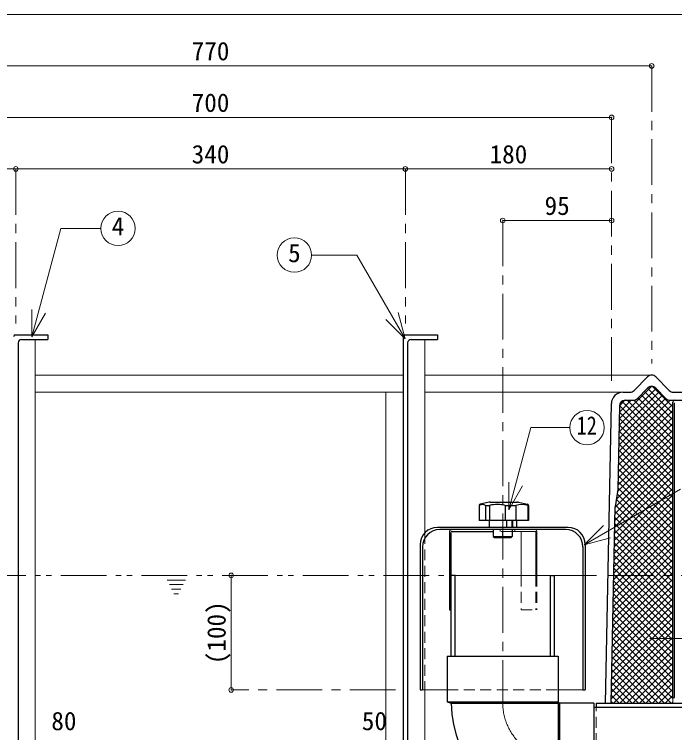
# Model space of a CAD drawing. Units: millimetres at full size, sheet at 1:8; some dimension numbers follow another scale. Extents: x -1698 to 1542, y -1117 to 1131.
# Drawn here: x -1122 to -546, y -495 to 132 of the extents above; entities that cross this region are included whole.
import ezdxf
from ezdxf.enums import TextEntityAlignment as Align

# ---------------------------------------------------------------- set-up
doc = ezdxf.new("R2010")
doc.units = ezdxf.units.MM
doc.header["$LTSCALE"] = 8
doc.header["$PDMODE"] = 32
doc.header["$PDSIZE"] = 4
for name, pattern in [('CHAIN1', [8, 5, -1, 1, -1]), ('DASHED1', [1.8, 1.2, -0.6]), ('DOUBLE_CHAIN1', [8.8, 5, -1, 0.6, -0.6, 0.6, -1])]:
    doc.linetypes.add(name, pattern=pattern)
doc.layers.add('0-0_ﾚｲﾔ1', color=4, linetype='Continuous', lineweight=9)
doc.styles.add('ＭＳ ゴシック', font='')
doc.styles.get('ＭＳ ゴシック').set_extended_font_data('MS Gothic')

msp = doc.modelspace()

# ---------------------------------------------------------------- linework, layer by layer
at = {"layer": '0-0_ﾚｲﾔ1'}
for p, q in [((-1422.911, 132.305), (-478.911, 132.305)), ((-565.911, 87.305), (-1335.911, 87.305)), ((-1300.911, 42.305), (-600.911, 42.305)), ((-1120.911, -2.695), (-1300.911, -2.695)), ((-780.911, -2.695), (-1120.911, -2.695)), ((-600.911, -2.695), (-780.911, -2.695)), ((-600.911, -47.695), (-695.911, -47.695)), ((-1103.911, -182.695), (-782.911, -182.695)), ((-763.911, -182.695), (-565.911, -182.695)), ((-594.491, -226.796), (-562.121, -194.425)), ((-594.376, -221.023), (-566.056, -192.703)), ((-569.478, -194.198), (-547.511, -216.165)), ((-565.277, -192.741), (-547.511, -210.508)), ((-1103.911, -197.695), (-782.911, -197.695)), ((-797.911, -197.695), (-797.911, -592.695)), ((-763.911, -197.695), (-591.109, -197.695)), ((-594.722, -238.34), (-556.524, -200.142)), ((-594.607, -232.568), (-559.322, -197.283)), ((-575.075, -199.914), (-547.511, -227.478)), ((-572.276, -197.056), (-547.511, -221.822)), ((-594.953, -249.885), (-549.764, -204.695)), ((-594.837, -244.113), (-553.725, -203)), ((-594.26, -215.251), (-583.705, -204.695)), ((-594.143, -209.477), (-589.366, -204.7)), ((-592.016, -205.6), (-547.511, -250.106)), ((-587.264, -204.695), (-547.511, -244.449)), ((-581.613, -204.689), (-547.511, -238.792)), ((-577.873, -202.773), (-547.511, -233.135)), ((-547.666, -204.695), (-547.117, -205.245)), ((-595.068, -255.657), (-547.511, -208.099)), ((-594.119, -209.155), (-547.511, -255.763)), ((-595.299, -267.202), (-547.511, -219.413)), ((-595.184, -261.429), (-547.511, -213.756)), ((-594.249, -214.681), (-547.511, -261.42)), ((-595.415, -272.974), (-547.511, -225.07)), ((-594.471, -225.773), (-547.511, -272.733)), ((-594.36, -220.227), (-547.511, -267.076)), ((-595.53, -278.746), (-547.511, -230.727)), ((-594.582, -231.319), (-547.511, -278.39)), ((-595.933, -284.806), (-547.511, -236.384)), ((-594.693, -236.865), (-547.511, -284.047)), ((-596.957, -291.487), (-547.511, -242.04)), ((-594.803, -242.411), (-547.511, -289.704)), ((-597.918, -298.104), (-547.511, -247.697)), ((-594.914, -247.957), (-547.511, -295.361)), ((-598.033, -303.877), (-547.511, -253.354)), ((-595.025, -253.503), (-547.511, -301.018)), ((-598.149, -309.649), (-547.511, -259.011)), ((-595.136, -259.049), (-547.511, -306.674)), ((-598.264, -315.421), (-547.511, -264.668)), ((-595.247, -264.595), (-547.511, -312.331)), ((-598.495, -326.966), (-547.511, -275.982)), ((-598.38, -321.194), (-547.511, -270.325)), ((-595.469, -275.687), (-547.511, -323.645)), ((-595.358, -270.141), (-547.511, -317.988)), ((-598.61, -332.738), (-547.511, -281.638)), ((-595.58, -281.233), (-547.511, -329.302)), ((-598.726, -338.511), (-547.511, -287.295)), ((-596.163, -286.306), (-547.511, -334.959)), ((-598.841, -344.283), (-547.511, -292.952)), ((-596.915, -291.211), (-547.511, -340.616)), ((-598.957, -350.055), (-547.511, -298.609)), ((-597.667, -296.116), (-547.511, -346.272)), ((-599.072, -355.827), (-547.511, -304.266)), ((-598.096, -307.001), (-547.511, -357.586)), ((-597.985, -301.455), (-547.511, -351.929)), ((-599.188, -361.6), (-547.511, -309.923)), ((-598.207, -312.547), (-547.511, -363.243)), ((-667.665, -319.195), (-685.29, -319.195)), ((-666.165, -319.195), (-666.165, -357.695)), ((-599.303, -367.372), (-547.511, -315.58)), ((-598.317, -318.093), (-547.511, -368.9)), ((-679.906, -319.945), (-679.906, -357.695)), ((-666.915, -319.945), (-666.915, -357.695)), ((-599.419, -373.144), (-547.511, -321.236)), ((-598.428, -323.639), (-547.511, -374.557)), ((-599.534, -378.917), (-547.511, -326.893)), ((-598.539, -329.185), (-547.511, -380.214)), ((-599.765, -390.461), (-547.511, -338.207)), ((-599.649, -384.689), (-547.511, -332.55)), ((-598.65, -334.731), (-547.511, -385.87)), ((-599.88, -396.234), (-547.511, -343.864)), ((-598.761, -340.277), (-547.511, -391.527)), ((-599.996, -402.006), (-547.511, -349.521)), ((-598.872, -345.823), (-547.511, -397.184)), ((-600.111, -407.778), (-547.511, -355.177)), ((-599.094, -356.914), (-547.511, -408.498)), ((-598.983, -351.369), (-547.511, -402.841)), ((-932.911, -357.695), (-932.911, -457.695)), ((-600.227, -413.55), (-547.511, -360.834)), ((-599.205, -362.46), (-547.511, -414.155)), ((-600.342, -419.323), (-547.511, -366.491)), ((-599.316, -368.006), (-547.511, -419.812)), ((-600.458, -425.095), (-547.511, -372.148)), ((-599.427, -373.552), (-547.511, -425.468)), ((-600.573, -430.867), (-547.511, -377.805)), ((-599.538, -379.098), (-547.511, -431.125)), ((-600.688, -436.64), (-547.511, -383.462)), ((-599.649, -384.644), (-547.511, -436.782)), ((-600.919, -448.184), (-547.511, -394.775)), ((-600.804, -442.412), (-547.511, -389.119)), ((-599.759, -390.19), (-547.511, -442.439)), ((-601.035, -453.957), (-547.511, -400.432)), ((-599.981, -401.282), (-547.511, -453.753)), ((-599.87, -395.736), (-547.511, -448.096)), ((-601.15, -459.729), (-547.511, -406.089)), ((-600.092, -406.828), (-547.511, -459.41)), ((-601.266, -465.501), (-547.511, -411.746)), ((-600.203, -412.374), (-547.511, -465.066)), ((-600.314, -417.92), (-549.038, -469.195)), ((-599.303, -469.195), (-547.511, -417.403)), ((-600.425, -423.466), (-554.695, -469.195)), ((-593.646, -469.195), (-547.511, -423.06)), ((-600.536, -429.012), (-560.352, -469.195)), ((-587.989, -469.195), (-547.511, -428.717)), ((-600.647, -434.558), (-566.009, -469.195)), ((-582.333, -469.195), (-547.511, -434.373)), ((-600.758, -440.103), (-571.666, -469.195)), ((-576.676, -469.195), (-547.511, -440.03)), ((-600.98, -451.195), (-582.979, -469.195)), ((-600.869, -445.649), (-577.323, -469.195)), ((-571.019, -469.195), (-547.511, -445.687)), ((-565.362, -469.195), (-547.511, -451.344)), ((-765.911, -457.695), (-744.411, -457.695)), ((-625.911, -457.695), (-647.411, -457.695)), ((-601.09, -456.741), (-588.636, -469.195)), ((-559.705, -469.195), (-547.511, -457.001)), ((-601.201, -462.287), (-594.293, -469.195)), ((-554.048, -469.195), (-547.511, -462.658)), ((-601.312, -467.833), (-599.95, -469.195)), ((-548.391, -469.195), (-547.511, -468.315))]:
    msp.add_line(p, q, dxfattribs=at)
at = {"layer": '0-0_ﾚｲﾔ1', "linetype": 'CHAIN1'}
for p, q in [((-565.911, 87.305), (-565.911, -172.695)), ((-600.911, 42.305), (-600.911, -187.695)), ((-1120.911, -2.695), (-1120.911, -137.695)), ((-780.911, -2.695), (-780.911, -137.695)), ((-695.911, -47.695), (-695.911, -469.159)), ((-604.113, -357.695), (211.089, -357.695)), ((-567.467, -412.695), (-524.267, -412.695)), ((-789.411, -457.695), (-932.911, -457.695))]:
    msp.add_line(p, q, dxfattribs=at)
at = {"layer": '0-0_ﾚｲﾔ1', "color": 7, "lineweight": 18}
for p, q in [((-1106.989, -149.434), (-1081.592, -54.649)), ((-1081.592, -54.649), (-1046.695, -54.649)), ((-862.735, -77.961), (-823.233, -77.961)), ((-780.962, -151.177), (-823.233, -77.961)), ((-1106.989, -149.434), (-1106.989, -125.434)), ((-1106.989, -149.434), (-1094.989, -128.649)), ((-780.962, -151.177), (-787.173, -127.995)), ((-780.962, -151.177), (-797.932, -134.206)), ((-1103.911, -517.695), (-1103.911, -151.695)), ((-763.911, -320.497), (-763.911, -151.695)), ((-690.651, -300.261), (-671.457, -228.631)), ((-637.371, -228.631), (-671.457, -228.631)), ((-690.651, -300.261), (-690.651, -276.261)), ((-690.651, -300.261), (-678.651, -279.477)), ((-624.996, -331.021), (-540.858, -282.445)), ((-685.29, -319.195), (-687.661, -319.195)), ((-685.29, -317.695), (-685.29, -319.195)), ((-624.996, -331.021), (-608.025, -314.051)), ((-624.996, -331.021), (-601.813, -324.81)), ((-737.411, -357.695), (-654.411, -357.695)), ((-763.911, -517.695), (-763.911, -457.695)), ((-547.511, -464.195), (-547.511, -469.195))]:
    msp.add_line(p, q, dxfattribs=at)
at = {"layer": '0-0_ﾚｲﾔ1', "color": 5, "lineweight": 25}
for p, q in [((-1121.411, -147.695), (-1092.911, -147.695)), ((-1092.911, -147.695), (-1092.911, -151.695)), ((-782.911, -149.195), (-782.911, -597.695)), ((-781.411, -147.695), (-752.911, -147.695)), ((-752.911, -147.695), (-752.911, -151.695)), ((-1118.911, -154.695), (-1118.911, -627.695)), ((-1115.911, -151.695), (-1092.911, -151.695)), ((-778.911, -154.695), (-778.911, -597.695)), ((-775.911, -151.695), (-752.911, -151.695)), ((-581.228, -196.193), (-569.483, -184.197)), ((-550.593, -196.193), (-562.338, -184.197)), ((-578.285, -203.193), (-569.483, -194.203)), ((-553.536, -203.193), (-562.338, -194.203)), ((-591.109, -197.695), (-584.801, -197.695)), ((-547.02, -197.695), (-478.911, -197.695)), ((-589.148, -204.695), (-581.858, -204.695)), ((-549.963, -204.695), (-478.911, -204.695)), ((-547.511, -464.195), (-547.511, -206.295)), ((-606.341, -469.195), (-601.107, -207.495)), ((-594.147, -209.595), (-595.609, -282.695)), ((-595.609, -282.695), (-597.91, -297.695)), ((-707.834, -293.788), (-715.746, -295.523)), ((-706.977, -293.695), (-682.966, -293.695)), ((-682.109, -293.788), (-674.196, -295.523)), ((-716.532, -296.5), (-716.532, -309.695)), ((-710.842, -296.5), (-710.842, -309.695)), ((-693.723, -296.5), (-693.723, -309.695)), ((-673.937, -296.5), (-673.937, -309.695)), ((-601.34, -469.195), (-597.91, -297.695)), ((-673.411, -309.695), (-716.532, -309.695)), ((-707.911, -309.695), (-707.911, -315.695)), ((-692.699, -309.695), (-692.699, -315.695)), ((-688.021, -309.695), (-688.021, -315.695)), ((-687.503, -309.695), (-687.503, -315.695)), ((-683.911, -309.695), (-683.911, -315.695)), ((-638.911, -315.695), (-752.911, -315.695)), ((-640.911, -317.695), (-750.911, -317.695)), ((-742.411, -319.195), (-742.411, -387.695)), ((-740.161, -319.195), (-704.161, -319.195)), ((-704.161, -317.695), (-704.161, -323.695)), ((-695.911, -323.695), (-695.911, -319.195)), ((-687.661, -317.695), (-687.661, -323.695)), ((-740.911, -428.159), (-740.911, -320.195)), ((-704.161, -323.695), (-687.661, -323.695)), ((-687.661, -323.695), (-688.661, -324.695)), ((-767.911, -330.695), (-767.911, -457.695)), ((-623.911, -330.695), (-623.911, -457.695)), ((-765.911, -332.695), (-765.911, -457.695)), ((-625.911, -332.695), (-625.911, -457.695)), ((-737.411, -357.695), (-740.911, -357.695)), ((-737.411, -428.159), (-737.411, -357.695)), ((-654.411, -357.695), (-650.911, -357.695)), ((-654.411, -357.695), (-654.411, -428.159)), ((-650.911, -357.695), (-650.911, -428.159)), ((-742.411, -387.695), (-740.911, -387.695)), ((-744.411, -428.159), (-744.411, -468.159)), ((-744.411, -428.159), (-647.411, -428.159)), ((-647.411, -428.159), (-647.411, -566.159)), ((-767.911, -457.695), (-765.911, -457.695)), ((-625.911, -457.695), (-623.911, -457.695)), ((-744.411, -468.159), (-740.911, -469.159)), ((-744.411, -468.159), (-647.411, -468.159)), ((-740.911, -469.159), (-647.411, -469.159)), ((-616.411, -469.159), (-646.411, -469.159)), ((-616.411, -469.159), (-616.411, -566.159)), ((-614.367, -469.195), (-531.367, -469.195)), ((-614.367, -469.195), (-614.367, -472.695)), ((-616.411, -472.695), (-531.367, -472.695))]:
    msp.add_line(p, q, dxfattribs=at)
at = {"layer": '0-0_ﾚｲﾔ1', "linetype": 'DASHED1'}
for p, q in [((-698.281, -317.695), (-698.281, -319.195)), ((-687.661, -319.195), (-698.281, -319.195)), ((-763.911, -320.497), (-763.911, -457.695)), ((-666.915, -357.695), (-666.915, -387.695)), ((-666.165, -357.695), (-666.165, -387.695)), ((-744.411, -457.695), (-647.411, -457.695)), ((-614.367, -562.695), (-614.367, -472.695))]:
    msp.add_line(p, q, dxfattribs=at)
at = {"layer": '0-0_ﾚｲﾔ1', "linetype": 'DOUBLE_CHAIN1'}
for p, q in [((-1292.91, -357.695), (-740.911, -357.695)), ((-988.911, -361.695), (-972.911, -361.695)), ((-650.911, -357.695), (-614.113, -357.695)), ((-986.911, -365.695), (-974.911, -365.695)), ((-984.911, -369.695), (-976.911, -369.695)), ((-982.911, -373.695), (-978.911, -373.695))]:
    msp.add_line(p, q, dxfattribs=at)
at = {"layer": '0-0_ﾚｲﾔ1', "color": 5, "lineweight": 25}
for points in [[(-547.511, -464.195), (-545.911, -464.195), (-545.911, -207.095)], [(-710.842, -296.5), (-707.411, -296.5), (-707.411, -309.695)], [(-693.723, -296.5), (-684.517, -296.5), (-684.517, -309.695)], [(-673.937, -296.5), (-673.411, -296.5), (-673.411, -309.695)], [(-704.161, -323.695), (-703.161, -324.695), (-688.661, -324.695)], [(-647.411, -468.159), (-646.411, -469.159), (-646.411, -566.159)]]:
    msp.add_lwpolyline(points, dxfattribs=at)
at = {"layer": '0-0_ﾚｲﾔ1', "linetype": 'DASHED1'}
msp.add_lwpolyline([(-679.906, -357.695), (-679.906, -387.695), (-666.165, -387.695)], dxfattribs=at)
at = {"layer": '0-0_ﾚｲﾔ1', "color": 7, "lineweight": 18}
for centre in [(-1031.695, -54.649), (-877.735, -77.961), (-622.371, -228.631)]:
    msp.add_circle(centre, 15, dxfattribs=at)
at = {"layer": '0-0_ﾚｲﾔ1', "color": 5, "lineweight": 25}
for centre, radius, start, end in [((-1121.411, -149.195), 1.5, 90, 180), ((-781.411, -149.195), 1.5, 90, 180), ((-1115.911, -154.695), 3, 90, 180), ((-775.911, -154.695), 3, 90, 180), ((-565.911, -187.695), 5, 44.3947, 135.6053), ((-565.911, -197.701), 5, 44.3947, 135.6053), ((-591.109, -207.695), 10, 90, 178.85424), ((-584.801, -192.695), 5, 270, 315.6053), ((-547.02, -192.695), 5, 224.3947, 270), ((-589.148, -209.695), 5, 90, 178.85424), ((-581.858, -199.695), 5, 270, 315.6053), ((-549.963, -199.695), 5, 224.3947, 270), ((-545.911, -206.295), 1.6, 90, 180), ((-706.977, -297.695), 4, 90, 102.36697), ((-682.966, -297.695), 4, 77.63303, 90), ((-715.532, -296.5), 1, 102.36697, 180), ((-713.687, -301.128), 5.432, 58.41904, 121.58096), ((-700.567, -325.205), 29.51, 76.59069, 103.40931), ((-679.227, -313.49), 17.795, 72.70582, 107.29418), ((-674.411, -296.5), 1, 0, 77.63303), ((-752.911, -330.695), 15, 90, 180), ((-750.911, -332.695), 15, 90, 180), ((-740.911, -319.195), 1.5, 90, 180), ((-740.161, -319.945), 0.75, 90, 180), ((-640.911, -332.695), 15, 0, 90), ((-638.911, -330.695), 15, 0, 90), ((-700.036, -312.727), 11.719, 249.39031, 290.60969), ((-691.786, -312.727), 11.719, 249.39031, 290.60969), ((-647.411, -469.159), 93.5, 180, 270)]:
    msp.add_arc(centre, radius, start, end, dxfattribs=at)
at = {"layer": '0-0_ﾚｲﾔ1'}
for centre, radius in [((-680.656, -319.945), 0.75), ((-667.665, -319.195), 1.5), ((-667.665, -319.945), 0.75)]:
    msp.add_arc(centre, radius, 0, 90, dxfattribs=at)
at = {"layer": '0-0_ﾚｲﾔ1', "linetype": 'CHAIN1'}
msp.add_arc((-647.411, -469.159), 48.5, 180, 270, dxfattribs=at)
at = {"layer": '0-0_ﾚｲﾔ1', "color": 1}
for p in [(-565.911, 87.305), (-600.911, 42.305), (-1120.911, -2.695), (-780.911, -2.695), (-600.911, -2.695), (-695.911, -47.695), (-600.911, -47.695), (-932.911, -357.695), (-932.911, -457.695)]:
    msp.add_point(p, dxfattribs=at)

# ---------------------------------------------------------------- texts
at = {"layer": '0-0_ﾚｲﾔ1', "color": 7, "style": 'ＭＳ ゴシック'}
for s, p in [('770', (-967.411, 87.305)), ('700', (-967.411, 42.305)), ('340', (-967.411, -2.695)), ('180', (-707.411, -2.695)), ('95', (-659.411, -47.695)), ('4', (-1037.195, -65.649)), ('5', (-883.235, -88.961)), ('80', (-1089.911, -497.695)), ('50', (-818.911, -497.695))]:
    msp.add_text(s, height=16.13, dxfattribs=at).set_placement(p, align=Align.BOTTOM_LEFT)
at = {"layer": '0-0_ﾚｲﾔ1', "color": 7, "style": 'ＭＳ ゴシック', "width": 0.8}
msp.add_text('12', height=16.13, dxfattribs=at).set_placement((-631.371, -239.631), align=Align.BOTTOM_LEFT)
at = {"layer": '0-0_ﾚｲﾔ1', "color": 7, "style": 'ＭＳ ゴシック'}
msp.add_text('(100)', height=16.13, rotation=90, dxfattribs=at).set_placement((-932.911, -435.195), align=Align.BOTTOM_LEFT)

doc.saveas('drawing.dxf')
